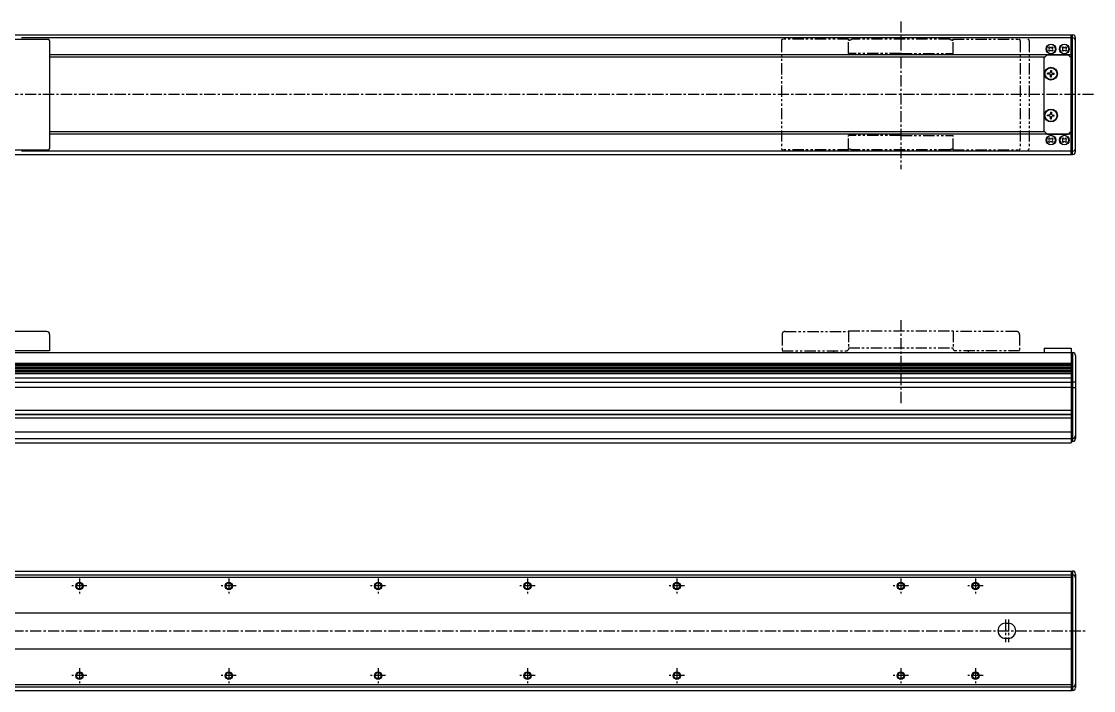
# Model space of a CAD drawing. Extents: x -684 to 508, y -62 to 438.
# Drawn here: x -210 to 508, y -10 to 438 of the extents above; entities that cross this region are included whole.
import ezdxf

# ---------------------------------------------------------------- set-up
doc = ezdxf.new("R2010")
doc.units = 0
for name, pattern in [('CENTER', [12, 7.5, -1.5, 1.5, -1.5]), ('CONTINOUS', [0]), ('PHANTOM', [15, 7.5, -1.5, 1.5, -1.5, 1.5, -1.5])]:
    doc.linetypes.add(name, pattern=pattern)
doc.layers.get('0').update_dxf_attribs({"linetype": 'CONTINUOUS'})
doc.layers.add('CENTER', color=1, linetype='CENTER')

msp = doc.modelspace()

# ---------------------------------------------------------------- linework, layer by layer
at = {"color": 7, "linetype": 'CONTINOUS'}
for p, q in [((-506.96, 429.02), (494.04, 429.02)), ((-235.96, 426.02), (-191.96, 426.02)), ((493.04, 426.95), (-209.81, 426.95)), ((-190.96, 425.02), (-190.96, 353.02)), ((493.04, 349.02), (493.04, 429.02)), ((493.04, 426.95), (494.04, 426.95)), ((494.04, 349.02), (494.04, 429.02)), ((496.04, 351.02), (496.04, 427.02)), ((478, 420.46), (478.61, 421.06)), ((478.42, 420.05), (478, 420.46)), ((478, 418.59), (478.42, 419)), ((478.61, 417.99), (478, 418.59)), ((478.61, 421.06), (479.02, 420.65)), ((479.02, 418.4), (478.61, 417.99)), ((480.07, 420.65), (480.48, 421.06)), ((480.48, 417.99), (480.07, 418.4)), ((480.48, 421.06), (481.08, 420.46)), ((481.08, 418.59), (480.48, 417.99)), ((481.08, 420.46), (480.67, 420.05)), ((480.67, 419), (481.08, 418.59)), ((487, 420.46), (487.61, 421.06)), ((487.42, 420.05), (487, 420.46)), ((487, 418.59), (487.42, 419)), ((487.61, 417.99), (487, 418.59)), ((487.61, 421.06), (488.02, 420.65)), ((488.02, 418.4), (487.61, 417.99)), ((489.07, 420.65), (489.48, 421.06)), ((489.48, 417.99), (489.07, 418.4)), ((489.48, 421.06), (490.08, 420.46)), ((490.08, 418.59), (489.48, 417.99)), ((490.08, 420.46), (489.67, 420.05)), ((489.67, 419), (490.08, 418.59)), ((493.04, 415.52), (-190.96, 415.52)), ((475.54, 414.02), (-190.96, 414.02)), ((475.04, 413.52), (477.04, 415.52)), ((475.04, 364.52), (475.04, 413.52)), ((477.04, 415.52), (491.04, 415.52)), ((493.04, 413.52), (491.04, 415.52)), ((493.04, 364.52), (493.04, 413.52)), ((477.34, 402.71), (477.34, 403.34)), ((478.29, 403.34), (477.34, 403.34)), ((478.29, 402.71), (477.34, 402.71)), ((479.23, 405.22), (479.23, 404.28)), ((479.23, 405.22), (479.86, 405.22)), ((479.86, 405.22), (479.86, 404.28)), ((480.8, 403.34), (481.74, 403.34)), ((480.8, 402.71), (481.74, 402.71)), ((481.74, 402.71), (481.74, 403.34)), ((479.23, 400.82), (479.23, 401.77)), ((479.23, 400.82), (479.86, 400.82)), ((479.86, 400.82), (479.86, 401.77)), ((477.34, 374.71), (477.34, 375.34)), ((478.29, 375.34), (477.34, 375.34)), ((478.29, 374.71), (477.34, 374.71)), ((479.23, 377.22), (479.23, 376.28)), ((479.23, 377.22), (479.86, 377.22)), ((479.23, 372.82), (479.23, 373.77)), ((479.86, 377.22), (479.86, 376.28)), ((479.86, 372.82), (479.86, 373.77)), ((480.8, 375.34), (481.74, 375.34)), ((480.8, 374.71), (481.74, 374.71)), ((481.74, 374.71), (481.74, 375.34)), ((479.23, 372.82), (479.86, 372.82)), ((475.54, 364.02), (-190.96, 364.02)), ((493.04, 362.52), (-190.96, 362.52)), ((477.04, 362.52), (475.04, 364.52)), ((477.04, 362.52), (491.04, 362.52)), ((478.61, 360.06), (478, 359.46)), ((478, 359.46), (478.42, 359.05)), ((479.02, 359.65), (478.61, 360.06)), ((480.48, 360.06), (480.07, 359.65)), ((481.08, 359.46), (480.48, 360.06)), ((480.67, 359.05), (481.08, 359.46)), ((487.61, 360.06), (487, 359.46)), ((487, 359.46), (487.42, 359.05)), ((488.02, 359.65), (487.61, 360.06)), ((489.48, 360.06), (489.07, 359.65)), ((490.08, 359.46), (489.48, 360.06)), ((489.67, 359.05), (490.08, 359.46)), ((491.04, 362.52), (493.04, 364.52)), ((-235.96, 352.02), (-191.96, 352.02)), ((478.42, 358), (478, 357.59)), ((478, 357.59), (478.61, 356.99)), ((478.61, 356.99), (479.02, 357.4)), ((480.07, 357.4), (480.48, 356.99)), ((480.48, 356.99), (481.08, 357.59)), ((481.08, 357.59), (480.67, 358)), ((487.42, 358), (487, 357.59)), ((487, 357.59), (487.61, 356.99)), ((487.61, 356.99), (488.02, 357.4)), ((489.07, 357.4), (489.48, 356.99)), ((489.48, 356.99), (490.08, 357.59)), ((490.08, 357.59), (489.67, 358)), ((-506.96, 349.02), (494.04, 349.02)), ((493.04, 351.1), (-209.81, 351.1)), ((493.04, 351.1), (494.04, 351.1)), ((-192.96, 230.45), (-235.96, 230.45)), ((-190.96, 228.45), (-190.96, 217.45)), ((-506.96, 216.35), (494.04, 216.35)), ((-190.96, 217.45), (-234.96, 217.45)), ((475.04, 219.25), (493.04, 219.25)), ((475.04, 219.25), (475.04, 216.35)), ((493.04, 219.25), (493.04, 216.35)), ((493.04, 216.35), (493.04, 155.85)), ((494.04, 216.35), (494.04, 156.85)), ((-505.96, 209.33), (493.04, 209.33)), ((-505.96, 208.33), (493.04, 208.33)), ((496.04, 214.35), (496.04, 158.85)), ((-505.96, 207.34), (493.04, 207.34)), ((-505.96, 206.35), (493.04, 206.35)), ((-505.96, 205.36), (493.04, 205.36)), ((-505.96, 204.36), (493.04, 204.36)), ((-505.96, 203.37), (493.04, 203.37)), ((-505.96, 202.38), (493.04, 202.38)), ((-506.96, 199.46), (494.04, 199.46)), ((-505.96, 196.6), (493.04, 196.6)), ((493.04, 196.75), (496.04, 196.75)), ((-505.96, 193.1), (493.04, 193.1)), ((493.04, 192.95), (496.04, 192.95)), ((-508.96, 177.68), (493.04, 177.68)), ((-508.96, 172.61), (493.04, 172.61)), ((-505.96, 175.15), (493.04, 175.15)), ((-505.96, 174.85), (493.04, 174.85)), ((-506.96, 163.35), (494.04, 163.35)), ((-506.96, 158.85), (494.04, 158.85)), ((-505.96, 155.85), (493.04, 155.85)), ((493.04, 156.85), (494.04, 156.85)), ((-506.96, 70.06), (494.04, 70.06)), ((-506.96, 67.46), (494.04, 67.46)), ((-506.96, 66.06), (494.04, 66.06)), ((493.04, 70.06), (493.04, -9.94)), ((494.04, 70.06), (494.04, -9.94)), ((496.04, 68.06), (496.04, -7.94)), ((-505.96, 42.06), (493.04, 42.06)), ((449.04, 35.06), (451.04, 35.06)), ((449.04, 25.06), (451.04, 25.06)), ((-505.96, 18.06), (493.04, 18.06)), ((-506.96, -5.94), (494.04, -5.94)), ((-506.96, -7.34), (494.04, -7.34)), ((-506.96, -9.94), (494.04, -9.94))]:
    msp.add_line(p, q, dxfattribs=at)
at = {"color": 3, "linetype": 'PHANTOM'}
for p, q in [((299.04, 425.02), (299.04, 353.02)), ((344.04, 426.02), (300.04, 426.02)), ((344.04, 416.52), (344.04, 426.02)), ((411.86, 426.02), (346.22, 426.02)), ((414.04, 426.02), (458.04, 426.02)), ((414.04, 416.52), (414.04, 426.02)), ((459.04, 425.02), (459.04, 353.02)), ((465.04, 425.02), (465.04, 353.02)), ((379.04, 416.52), (344.04, 416.52)), ((379.04, 416.52), (414.04, 416.52)), ((379.04, 361.52), (344.04, 361.52)), ((344.04, 352.02), (344.04, 361.52)), ((379.04, 361.52), (414.04, 361.52)), ((414.04, 352.02), (414.04, 361.52)), ((344.04, 352.02), (300.04, 352.02)), ((411.86, 352.02), (346.22, 352.02)), ((414.04, 352.02), (458.04, 352.02)), ((301.54, 230.45), (344.04, 230.45)), ((344.04, 230.85), (414.04, 230.85)), ((344.04, 230.85), (344.04, 218.45)), ((414.04, 230.85), (414.04, 218.45)), ((456.54, 230.45), (414.04, 230.45)), ((299.54, 228.45), (299.54, 217.45)), ((458.54, 228.45), (458.54, 217.45)), ((299.54, 217.45), (343.04, 217.45)), ((334.04, 217.45), (334.04, 216.35)), ((343.04, 217.45), (344.04, 218.45)), ((344.04, 219.38), (414.04, 219.38)), ((415.04, 217.45), (414.04, 218.45)), ((458.54, 217.45), (415.04, 217.45)), ((424.04, 217.45), (424.04, 216.35))]:
    msp.add_line(p, q, dxfattribs=at)
at = {"color": 7, "linetype": 'CONTINOUS'}
for centre, radius in [((479.54, 419.52), 3.25), ((488.54, 419.52), 3.25), ((479.54, 403.02), 4.3), ((479.54, 403.02), 4), ((479.54, 375.02), 4.3), ((479.54, 375.02), 4), ((479.54, 358.52), 3.25), ((488.54, 358.52), 3.25), ((-170.96, 60.06), 2.5), ((-170.96, 60.06), 2), ((-70.96, 60.06), 2.5), ((-70.96, 60.06), 2), ((29.04, 60.06), 2.5), ((29.04, 60.06), 2), ((129.04, 60.06), 2.5), ((129.04, 60.06), 2), ((229.04, 60.06), 2.5), ((229.04, 60.06), 2), ((379.04, 60.06), 2.5), ((379.04, 60.06), 2), ((429.04, 60.06), 2.5), ((429.04, 60.06), 2), ((-170.96, 0.06), 2.5), ((-170.96, 0.06), 2), ((-70.96, 0.06), 2.5), ((-70.96, 0.06), 2), ((29.04, 0.06), 2.5), ((29.04, 0.06), 2), ((129.04, 0.06), 2.5), ((129.04, 0.06), 2), ((229.04, 0.06), 2.5), ((229.04, 0.06), 2), ((379.04, 0.06), 2.5), ((379.04, 0.06), 2), ((429.04, 0.06), 2.5), ((429.04, 0.06), 2)]:
    msp.add_circle(centre, radius, dxfattribs=at)
for centre, radius, start, end in [((-191.96, 425.02), 1, 0, 90), ((494.04, 427.02), 2, 0, 90), ((494.04, 424.95), 2, 0, 90), ((479.54, 419.52), 3, 0.00029, 0), ((477.89, 419.52), 0.742, 315, 44.99994), ((479.54, 421.17), 0.742, 225, 314.99996), ((479.54, 417.87), 0.742, 44.99997, 134.99995), ((481.19, 419.52), 0.742, 134.99996, 224.99995), ((488.54, 419.52), 3, 0.00029, 0), ((486.89, 419.52), 0.742, 315, 44.99994), ((488.54, 421.17), 0.742, 225, 314.99996), ((488.54, 417.87), 0.742, 44.99997, 134.99995), ((490.19, 419.52), 0.742, 134.99996, 224.99995), ((478.29, 404.28), 0.94, 269.99996, 0), ((478.29, 401.77), 0.94, 0.00003, 90.00006), ((480.8, 404.28), 0.94, 179.99998, 270.00002), ((480.8, 401.77), 0.94, 90.00001, 180.00005), ((478.29, 376.28), 0.94, 269.99996, 0), ((478.29, 373.77), 0.94, 0.00003, 90.00006), ((480.8, 376.28), 0.94, 179.99998, 270.00002), ((480.8, 373.77), 0.94, 90.00001, 180.00005), ((479.54, 358.52), 3, 0, 359.99971), ((477.89, 358.52), 0.742, 315.00006, 45), ((479.54, 360.17), 0.742, 225.00005, 315.00003), ((481.19, 358.52), 0.742, 135.00005, 225.00004), ((488.54, 358.52), 3, 0, 359.99971), ((486.89, 358.52), 0.742, 315.00006, 45), ((488.54, 360.17), 0.742, 225.00005, 315.00003), ((490.19, 358.52), 0.742, 135.00005, 225.00004), ((-191.96, 353.02), 1, 270, 0), ((479.54, 356.87), 0.742, 45.00004, 135), ((488.54, 356.87), 0.742, 45.00004, 135), ((494.04, 353.1), 2, 270, 0), ((494.04, 351.02), 2, 270, 0), ((-192.96, 228.45), 2, 0, 90), ((494.04, 214.35), 2, 0, 90), ((494.04, 160.85), 2, 270, 0), ((494.04, 158.85), 2, 270, 0), ((494.04, 68.06), 2, 0, 90), ((494.04, 65.46), 2, 0, 90), ((449.04, 30.06), 5, 90, 270), ((451.04, 30.06), 5, 270, 90), ((494.04, -5.34), 2, 270, 0), ((494.04, -7.94), 2, 270, 0)]:
    msp.add_arc(centre, radius, start, end, dxfattribs=at)
at = {"color": 3, "linetype": 'PHANTOM'}
for centre, radius, start, end in [((300.04, 425.02), 1, 90, 180), ((344.04, 430.52), 5, 270, 295.84193), ((414.04, 430.52), 5, 244.15807, 270), ((458.04, 425.02), 1, 0, 90), ((464.04, 425.02), 1, 0, 90), ((300.04, 353.02), 1, 180, 270), ((344.04, 347.52), 5, 64.15807, 90), ((414.04, 347.52), 5, 90, 115.84193), ((458.04, 353.02), 1, 270, 0), ((464.04, 353.02), 1, 270, 0), ((301.54, 228.45), 2, 90, 180), ((456.54, 228.45), 2, 0, 90)]:
    msp.add_arc(centre, radius, start, end, dxfattribs=at)
at = {"layer": 'CENTER', "color": 1, "linetype": 'CENTER'}
for p, q in [((379.04, 437.98), (379.04, 339.2)), ((508.1, 389.02), (-546.14, 389.02)), ((379.04, 238.05), (379.04, 181.47)), ((-170.96, 65.1), (-170.96, 55.02)), ((-70.96, 65.1), (-70.96, 55.02)), ((29.04, 65.1), (29.04, 55.02)), ((129.04, 65.1), (129.04, 55.02)), ((229.04, 65.1), (229.04, 55.02)), ((379.04, 65.1), (379.04, 55.02)), ((429.04, 65.1), (429.04, 55.02)), ((-165.92, 60.06), (-176, 60.06)), ((-65.92, 60.06), (-76, 60.06)), ((34.08, 60.06), (24, 60.06)), ((134.08, 60.06), (124, 60.06)), ((234.08, 60.06), (224, 60.06)), ((384.08, 60.06), (374, 60.06)), ((434.08, 60.06), (424, 60.06)), ((449.04, 37.6), (449.04, 22.52)), ((451.04, 37.6), (451.04, 22.52)), ((-551.99, 30.06), (503.97, 30.06)), ((-165.92, 0.06), (-176, 0.06)), ((-170.96, 5.1), (-170.96, -4.98)), ((-65.92, 0.06), (-76, 0.06)), ((-70.96, 5.1), (-70.96, -4.98)), ((34.08, 0.06), (24, 0.06)), ((29.04, 5.1), (29.04, -4.98)), ((134.08, 0.06), (124, 0.06)), ((129.04, 5.1), (129.04, -4.98)), ((234.08, 0.06), (224, 0.06)), ((229.04, 5.1), (229.04, -4.98)), ((384.08, 0.06), (374, 0.06)), ((379.04, 5.1), (379.04, -4.98)), ((434.08, 0.06), (424, 0.06)), ((429.04, 5.1), (429.04, -4.98))]:
    msp.add_line(p, q, dxfattribs=at)

doc.saveas('drawing.dxf')
